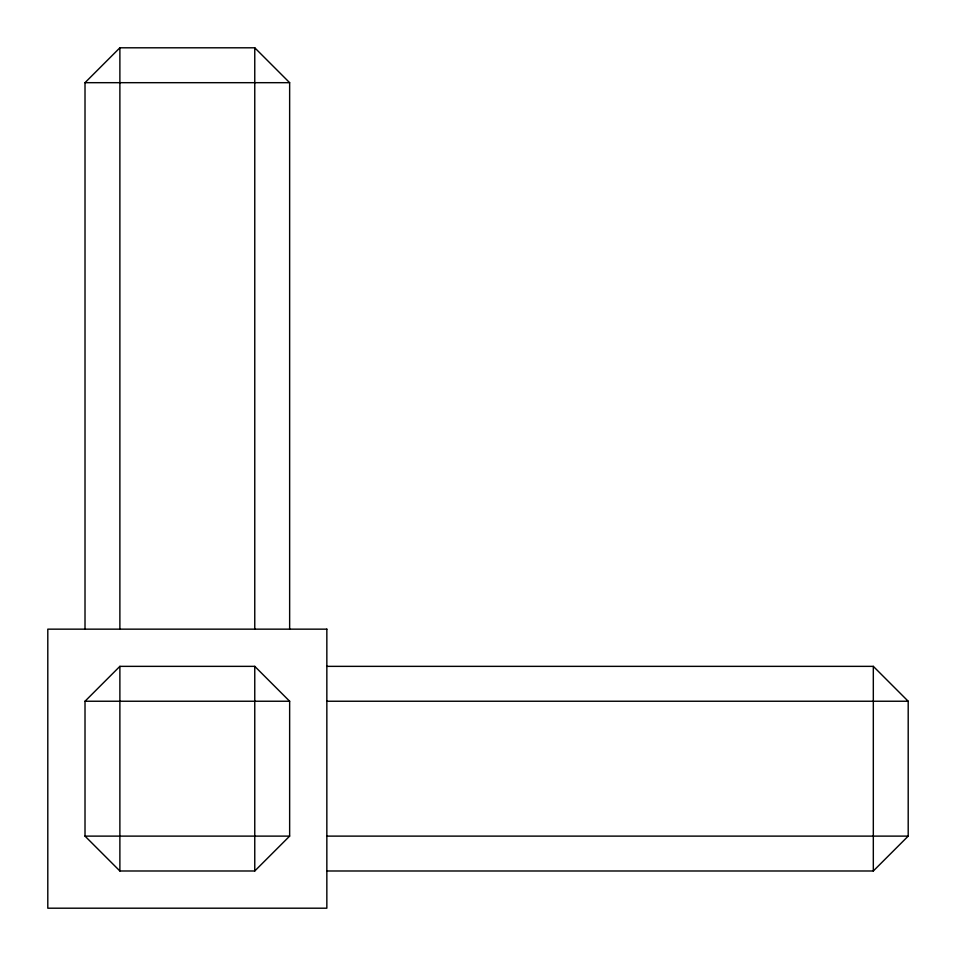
<?xml version="1.0" encoding="UTF-8"?>
<svg xmlns="http://www.w3.org/2000/svg" width="956" height="956" viewBox="0 0 956 956"><rect width="100%" height="100%" fill="white"/><g stroke="black" fill="none" stroke-linecap="round" stroke-linejoin="round"><path stroke-width="1.43" d="M85.012 629.156L85.012 82.682L119.882 47.8L254.762 47.8L289.644 82.682L289.644 629.156M85.012 701.238L119.882 666.356L254.762 666.356L289.644 701.238L289.644 836.118L254.762 870.988L119.882 870.988L85.012 836.118L85.012 701.238L289.644 701.238M326.844 870.988L873.318 870.988L908.2 836.118L908.2 701.238L873.318 666.356L326.844 666.356M85.012 82.682L289.644 82.682M326.844 701.238L908.2 701.238M85.012 836.118L289.644 836.118M326.844 836.118L908.2 836.118M873.318 666.356L873.318 870.988M254.762 47.8L254.762 629.156M254.762 666.356L254.762 870.988M119.882 47.8L119.882 629.156M119.882 666.356L119.882 870.988M326.844 629.156L47.8 629.156L47.8 908.2L326.844 908.2L326.844 629.156"/></g></svg>
